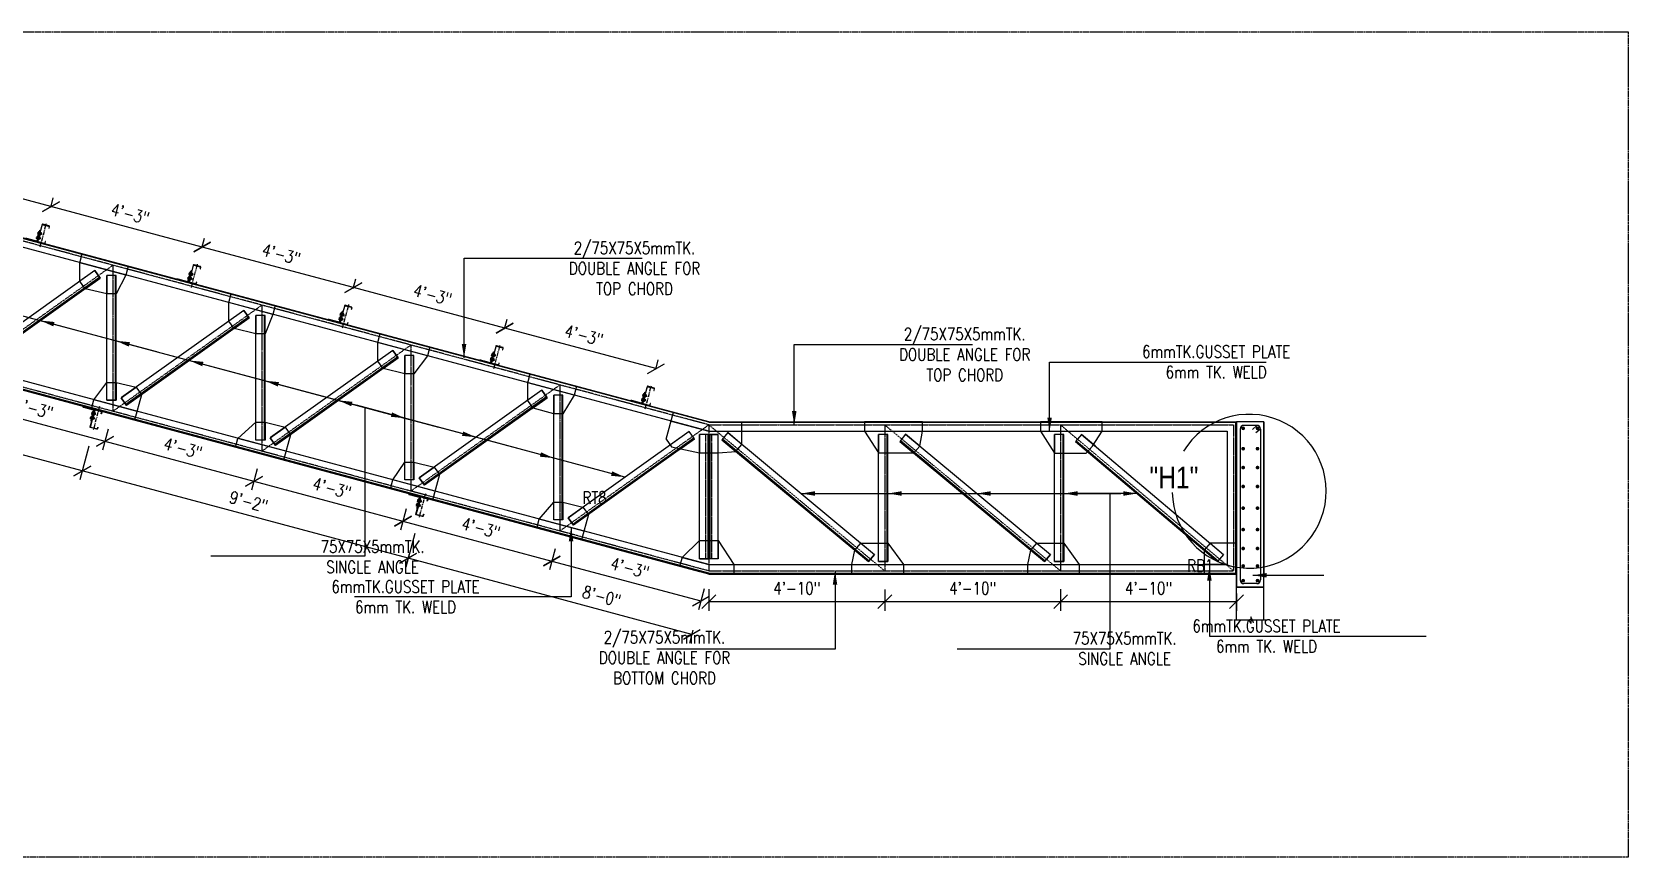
# Model space of a CAD drawing. Extents: x -95606 to 113309, y -42160 to -940.
# Drawn here: x 104868 to 105388, y -20394 to -20125 of the extents above; entities that cross this region are included whole.
import ezdxf

# ---------------------------------------------------------------- set-up
doc = ezdxf.new("R2010")
doc.units = 0
doc.header["$LTSCALE"] = 0.02
doc.header["$MEASUREMENT"] = 0
doc.header["$PDMODE"] = 3
doc.header["$PDSIZE"] = -2
for name, pattern in [('CENTER', [50.8, 31.75, -6.35, 6.35, -6.35]), ('CENTERX2', [101.6, 63.5, -12.7, 12.7, -12.7]), ('DASHEDX2', [1.5, 1, -0.5])]:
    doc.linetypes.add(name, pattern=pattern)
doc.layers.get('0').update_dxf_attribs({"linetype": 'CONTINUOUS'})
doc.layers.get('DEFPOINTS').update_dxf_attribs({"linetype": 'CONTINUOUS'})
for name, color, linetype in [('5T', 4, 'CONTINUOUS'), ('A-C PURLIN', 1, 'CONTINUOUS'), ('A-GRID', 7, 'CENTERX2'), ('A-OL', 2, 'CONTINUOUS'), ('A-WELD', 6, 'CONTINUOUS'), ('DIM', 7, 'CONTINUOUS'), ('dimentions', 8, 'CONTINUOUS'), ('EXLINE', 33, 'CONTINUOUS'), ('G-GRID', 7, 'CENTERX2'), ('GUSSET', 1, 'CONTINUOUS'), ('OL', 2, 'CONTINUOUS'), ('RF', 5, 'CONTINUOUS'), ('RF5', 6, 'CONTINUOUS'), ('S-DIM', 7, 'CONTINUOUS'), ('S-TXT', 2, 'CONTINUOUS')]:
    doc.layers.add(name, color=color, linetype=linetype)
doc.layers.add('Layer4', color=4, linetype='CONTINUOUS', lineweight=25)
doc.styles.add('ROMANC', font='romanc.shx')
doc.styles.add('style9', font='romans.shx', dxfattribs={"width": 0.8, "height": 4})
doc.dimstyles.new('TEXT-14', dxfattribs={"dimtxt": 4, "dimasz": 4.5, "dimexe": 3, "dimexo": 6, "dimgap": 2, "dimtad": 1, "dimdec": 0, "dimrnd": 0.5, "dimzin": 1, "dimdsep": 46, "dimlunit": 4, "dimtxsty": 'style9', "dimblk": 'OBLIQUE', "dimcen": 72.09, "dimclrd": 1, "dimclre": 1, "dimclrt": 2, "dimadec": 0, "dimazin": 0, "dimtfac": 1, "dimtdec": 0, "dimtofl": 0, "dimtmove": 0, "dimatfit": 3, "dimfxl": 1, "dimfrac": 2, "dimtolj": 1, "dimtzin": 0, "dimlwd": -1, "dimarcsym": 0})

# ---------------------------------------------------------------- blocks, each defined once
blk = doc.blocks.new('_Oblique')
at = {"color": 0, "linetype": 'ByBlock', "lineweight": -2}
blk.add_line((-0.5, -0.5), (0.5, 0.5), dxfattribs=at)
blk = doc.blocks.new('*D24')
at = {"layer": 'DEFPOINTS', "color": 0, "lineweight": -2, "transparency": 16777216}
for p in [(105021.77, -20221.28), (105020.15, -20227.32), (105069.45, -20240.53)]:
    blk.add_point(p, dxfattribs=at)
at = {"layer": 'dimentions', "color": 1, "lineweight": -2, "transparency": 16777216}
for p, q in [((105021.71, -20221.52), (105022.55, -20218.38)), ((105071.01, -20234.73), (105071.85, -20231.59))]:
    blk.add_line(p, q, dxfattribs=at)
at = {"layer": 'dimentions', "color": 1, "transparency": 16777216}
blk.add_line((105071.07, -20234.48), (105021.77, -20221.28), dxfattribs=at)
at = {"layer": 'dimentions', "color": 1, "transparency": 16777216, "xscale": 4.5, "yscale": 4.5, "zscale": 4.5}
for p, rotation in [((105021.77, -20221.28), 165.0000000000547), ((105071.07, -20234.48), 345.0000000000547)]:
    blk.add_blockref('_Oblique', p, dxfattribs=dict(at, rotation=rotation))
at = {"layer": 'dimentions', "color": 2, "transparency": 16777216, "insert": (105047.56, -20223.65), "char_height": 4, "attachment_point": 5, "rotation": 345, "style": 'style9'}
blk.add_mtext('\\A1;4\'-3"', dxfattribs=at)
blk = doc.blocks.new('*D25')
at = {"layer": 'DEFPOINTS', "color": 0, "lineweight": -2, "transparency": 16777216}
for p in [(104972.48, -20208.07), (104970.86, -20214.11), (105020.15, -20227.32)]:
    blk.add_point(p, dxfattribs=at)
at = {"layer": 'dimentions', "color": 1, "lineweight": -2, "transparency": 16777216}
for p, q in [((104972.41, -20208.31), (104973.25, -20205.17)), ((105021.71, -20221.52), (105022.55, -20218.38))]:
    blk.add_line(p, q, dxfattribs=at)
at = {"layer": 'dimentions', "color": 1, "transparency": 16777216}
blk.add_line((105021.77, -20221.28), (104972.48, -20208.07), dxfattribs=at)
at = {"layer": 'dimentions', "color": 1, "transparency": 16777216, "xscale": 4.5, "yscale": 4.5, "zscale": 4.5}
for p, rotation in [((104972.48, -20208.07), 165.0000000000547), ((105021.77, -20221.28), 345.0000000000547)]:
    blk.add_blockref('_Oblique', p, dxfattribs=dict(at, rotation=rotation))
at = {"layer": 'dimentions', "color": 2, "transparency": 16777216, "insert": (104998.26, -20210.44), "char_height": 4, "attachment_point": 5, "rotation": 345, "style": 'style9'}
blk.add_mtext('\\A1;4\'-3"', dxfattribs=at)
blk = doc.blocks.new('*D26')
at = {"layer": 'DEFPOINTS', "color": 0, "lineweight": -2, "transparency": 16777216}
for p in [(104923.18, -20194.86), (104921.56, -20200.9), (104970.86, -20214.11)]:
    blk.add_point(p, dxfattribs=at)
at = {"layer": 'dimentions', "color": 1, "lineweight": -2, "transparency": 16777216}
for p, q in [((104923.11, -20195.11), (104923.95, -20191.96)), ((104972.41, -20208.31), (104973.25, -20205.17))]:
    blk.add_line(p, q, dxfattribs=at)
at = {"layer": 'dimentions', "color": 1, "transparency": 16777216}
blk.add_line((104972.48, -20208.07), (104923.18, -20194.86), dxfattribs=at)
at = {"layer": 'dimentions', "color": 1, "transparency": 16777216, "xscale": 4.5, "yscale": 4.5, "zscale": 4.5}
for p, rotation in [((104923.18, -20194.86), 165.0000000000491), ((104972.48, -20208.07), 345.0000000000491)]:
    blk.add_blockref('_Oblique', p, dxfattribs=dict(at, rotation=rotation))
at = {"layer": 'dimentions', "color": 2, "transparency": 16777216, "insert": (104948.96, -20197.23), "char_height": 4, "attachment_point": 5, "rotation": 345, "style": 'style9'}
blk.add_mtext('\\A1;4\'-3"', dxfattribs=at)
blk = doc.blocks.new('*D46')
at = {"layer": 'DEFPOINTS', "color": 0, "lineweight": -2, "transparency": 16777216}
for p in [(104845.55, -20235.38), (104894.11, -20248.39), (104891.49, -20258.18)]:
    blk.add_point(p, dxfattribs=at)
at = {"layer": 'dimentions', "color": 1, "lineweight": -2, "transparency": 16777216}
for p, q in [((104844, -20241.18), (104842.16, -20248.06)), ((104892.56, -20254.19), (104890.71, -20261.08))]:
    blk.add_line(p, q, dxfattribs=at)
at = {"layer": 'dimentions', "color": 1, "transparency": 16777216}
blk.add_line((104842.93, -20245.17), (104891.49, -20258.18), dxfattribs=at)
at = {"layer": 'dimentions', "color": 1, "transparency": 16777216, "xscale": 4.5, "yscale": 4.5, "zscale": 4.5}
for p, rotation in [((104842.93, -20245.17), 165.0000005124721), ((104891.49, -20258.18), 345.0000005124721)]:
    blk.add_blockref('_Oblique', p, dxfattribs=dict(at, rotation=rotation))
at = {"layer": 'dimentions', "color": 2, "transparency": 16777216, "insert": (104868.34, -20247.44), "char_height": 4, "attachment_point": 5, "rotation": 345, "style": 'style9'}
blk.add_mtext('\\A1;4\'-3"', dxfattribs=at)
blk = doc.blocks.new('*D47')
at = {"layer": 'DEFPOINTS', "color": 0, "lineweight": -2, "transparency": 16777216}
for p in [(104894.11, -20248.39), (104942.66, -20261.4), (104940.04, -20271.19)]:
    blk.add_point(p, dxfattribs=at)
at = {"layer": 'dimentions', "color": 1, "lineweight": -2, "transparency": 16777216}
for p, q in [((104892.56, -20254.19), (104890.71, -20261.08)), ((104941.11, -20267.2), (104939.26, -20274.09))]:
    blk.add_line(p, q, dxfattribs=at)
at = {"layer": 'dimentions', "color": 1, "transparency": 16777216}
blk.add_line((104891.49, -20258.18), (104940.04, -20271.19), dxfattribs=at)
at = {"layer": 'dimentions', "color": 1, "transparency": 16777216, "xscale": 4.5, "yscale": 4.5, "zscale": 4.5}
for p, rotation in [((104891.49, -20258.18), 165.0000076422619), ((104940.04, -20271.19), 345.0000076422618)]:
    blk.add_blockref('_Oblique', p, dxfattribs=dict(at, rotation=rotation))
at = {"layer": 'dimentions', "color": 2, "transparency": 16777216, "insert": (104916.9, -20260.45), "char_height": 4, "attachment_point": 5, "rotation": 345, "style": 'style9'}
blk.add_mtext('\\A1;4\'-3"', dxfattribs=at)
blk = doc.blocks.new('*D48')
at = {"layer": 'DEFPOINTS', "color": 0, "lineweight": -2, "transparency": 16777216}
for p in [(104942.66, -20261.4), (104991.22, -20274.41), (104988.6, -20284.2)]:
    blk.add_point(p, dxfattribs=at)
at = {"layer": 'dimentions', "color": 1, "lineweight": -2, "transparency": 16777216}
for p, q in [((104941.11, -20267.2), (104939.26, -20274.09)), ((104989.66, -20280.21), (104987.82, -20287.1))]:
    blk.add_line(p, q, dxfattribs=at)
at = {"layer": 'dimentions', "color": 1, "transparency": 16777216}
blk.add_line((104940.04, -20271.19), (104988.6, -20284.2), dxfattribs=at)
at = {"layer": 'dimentions', "color": 1, "transparency": 16777216, "xscale": 4.5, "yscale": 4.5, "zscale": 4.5}
for p, rotation in [((104940.04, -20271.19), 165.0000077996721), ((104988.6, -20284.2), 345.0000077996721)]:
    blk.add_blockref('_Oblique', p, dxfattribs=dict(at, rotation=rotation))
at = {"layer": 'dimentions', "color": 2, "transparency": 16777216, "insert": (104965.45, -20273.46), "char_height": 4, "attachment_point": 5, "rotation": 345, "style": 'style9'}
blk.add_mtext('\\A1;4\'-3"', dxfattribs=at)
blk = doc.blocks.new('*D49')
at = {"layer": 'DEFPOINTS', "color": 0, "lineweight": -2, "transparency": 16777216}
for p in [(104991.22, -20274.41), (105039.77, -20287.42), (105037.15, -20297.21)]:
    blk.add_point(p, dxfattribs=at)
at = {"layer": 'dimentions', "color": 1, "lineweight": -2, "transparency": 16777216}
for p, q in [((104989.66, -20280.21), (104987.82, -20287.1)), ((105038.22, -20293.22), (105036.37, -20300.11))]:
    blk.add_line(p, q, dxfattribs=at)
at = {"layer": 'dimentions', "color": 1, "transparency": 16777216}
blk.add_line((104988.6, -20284.2), (105037.15, -20297.21), dxfattribs=at)
at = {"layer": 'dimentions', "color": 1, "transparency": 16777216, "xscale": 4.5, "yscale": 4.5, "zscale": 4.5}
for p, rotation in [((104988.6, -20284.2), 165.0000000000041), ((105037.15, -20297.21), 345.0000000000041)]:
    blk.add_blockref('_Oblique', p, dxfattribs=dict(at, rotation=rotation))
at = {"layer": 'dimentions', "color": 2, "transparency": 16777216, "insert": (105014.01, -20286.47), "char_height": 4, "attachment_point": 5, "rotation": 345, "style": 'style9'}
blk.add_mtext('\\A1;4\'-3"', dxfattribs=at)
blk = doc.blocks.new('A BOLT')
at = {"layer": 'GUSSET'}
h = blk.add_hatch(dxfattribs=at)
h.set_pattern_fill('LINE', color=8, scale=12.375, angle=107, style=0)
h.set_pattern_definition([(286.416, (-3737.1646, 76954.9778), (1.483816784, 0.437161318), [])])
edge = h.paths.add_edge_path()
edge.add_line((7, -1), (12, 0))
edge.add_ellipse((11, 2), major_axis=(1.59, 1.59), ratio=1, start_angle=241.416, end_angle=331.416)
edge.add_line((13, 3), (13, 4))
edge.add_line((13, 4), (13, 5))
edge.add_ellipse((11, 4), major_axis=(1.59, 1.59), ratio=1, start_angle=331.416, end_angle=421.416)
edge.add_line((10, 6), (8, 5))
edge.add_line((8, 5), (5, 5))
edge.add_ellipse((6, 3), major_axis=(1.59, 1.59), ratio=1, start_angle=331.416, end_angle=421.416, ccw=False)
edge.add_line((8, 3), (8, 2))
edge.add_line((8, 2), (8, 2))
edge.add_ellipse((6, 1), major_axis=(1.59, 1.59), ratio=1, start_angle=241.416, end_angle=331.416, ccw=False)
at = {"layer": 'A-GRID'}
blk.add_line((16, 5), (-20, -6), dxfattribs=at)
at = {"layer": 'A-OL', "color": 1, "linetype": 'DASHEDX2'}
for p, q in [((-13, 9), (-12, 9)), ((-2, 12), (-3, 11)), ((-6, -14), (-5, -14)), ((4, -11), (3, -11))]:
    blk.add_line(p, q, dxfattribs=at)
at = {"layer": 'A-OL', "color": 1}
for p, q in [((-5, -14), (-12, 9)), ((3, -11), (-3, 11))]:
    blk.add_line(p, q, dxfattribs=at)
at = {"layer": 'OL'}
for p, q in [((-13, 9), (-6, -14)), ((-2, 12), (4, -11)), ((9, 6), (0, 3))]:
    blk.add_line(p, q, dxfattribs=at)
for points in [[(-12, 7), (-17, 6, 0.414214), (-18, 3), (-18, 2)], [(-10, 0), (-15, -1, -0.414214), (-18, 0), (-18, 2)], [(-2, 10), (3, 11, -0.414214), (5, 10), (6, 9)], [(0, 3), (5, 5, 0.414214), (6, 7), (6, 9)], [(8, 2), (8, 3, 0.414214), (5, 5), (3, 4)], [(8, 2), (8, 2, -0.414214), (7, -1), (3, -2)], [(13, 4), (13, 3, -0.414214), (12, 0), (4, -2)], [(13, 4), (13, 5, 0.414214), (10, 6), (5, 4)], [(-17, -5), (-17, -4, -0.414214), (-15, -1), (-13, -1)], [(-17, -5), (-17, -6, 0.414214), (-14, -7), (-10, -6)], [(-9, -6), (-13, -7, 0.414214), (-15, -10), (-14, -11)], [(-7, -13), (-11, -14, -0.414214), (-14, -12), (-14, -11)], [(2, -3), (6, -1, -0.414214), (9, -3), (10, -4)], [(4, -10), (8, -8, 0.414214), (10, -5), (10, -4)]]:
    blk.add_lwpolyline(points, format="xyb", dxfattribs=at)
for points in [[(-1, 3), (-9, 0)], [(8, 6), (8, 5), (0, 3)], [(-8, -5), (1, -3)]]:
    blk.add_lwpolyline(points, dxfattribs=at)
blk = doc.blocks.new('RT8-LIP')
at = {"layer": 'A-C PURLIN'}
h = blk.add_hatch(dxfattribs=at)
h.set_pattern_fill('STEEL', color=256, scale=8, angle=16.708, style=0)
h.set_pattern_definition([(61.708, (-15390.126, -58951.48), (-22.365806, 12.038718), []), (61.708, (-15393.777, -58939.315), (-22.365806, 12.038718), [])])
h.paths.add_polyline_path([(-50, 64), (-70, 130, -0.414214), (-66, 136), (-20, 150, -0.414214), (-13, 147), (-10, 137, 0.490314), (-9, 136, 0.490314), (-8, 138), (-12, 150, 0.414214), (-18, 153), (-70, 138, 0.414214), (-73, 132), (-52, 64), (-32, -4, 0.414214), (-26, -8), (26, 8, 0.414214), (29, 14), (25, 26, 0.490314), (24, 27, 0.490314), (23, 26), (26, 16, -0.414214), (23, 9), (-24, -5, -0.414214), (-30, -1)])
h = blk.add_hatch(dxfattribs=at)
h.set_pattern_fill('STEEL', color=256, scale=11, angle=106.708, style=0)
h.set_pattern_definition([(151.708, (-15373.637, -58962.002), (-16.553237, -30.752983), []), (151.708, (-15390.362, -58967.023), (-16.553237, -30.752983), [])])
h.paths.add_polyline_path([(-61, 86, 0.414214), (-64, 80), (-40, -1, -0.414214), (-43, -8), (-124, -32, 0.414214), (-128, -38), (-32, -10)])
for points in [[(24, 27), (24, 27, 0.414214), (23, 26), (26, 16, -0.414214), (23, 9), (-24, -5, -0.414214), (-30, -1), (-50, 64), (-70, 130, -0.414214), (-66, 136), (-20, 150, -0.414214), (-13, 147), (-10, 137, 0.414214), (-9, 136), (-9, 136, 0.414214), (-8, 138), (-12, 150, 0.414214), (-18, 153), (-70, 138, 0.414214), (-73, 132), (-52, 64), (-32, -4, 0.414214), (-26, -8), (26, 8, 0.414214), (29, 14), (25, 26, 0.414214)], [(-61, 86), (-32, -10), (-128, -38), (-128, -38, -0.414214), (-124, -32), (-43, -8, 0.414214), (-40, -1), (-64, 80, -0.414214), (-61, 86)]]:
    blk.add_lwpolyline(points, format="xyb", close=True, dxfattribs=at)
blk = doc.blocks.new('A$C7F18320F')
at = {"layer": 'A-C PURLIN', "xscale": 0.03999999999769976, "yscale": 0.03999999999769976, "zscale": 0.03999999999769976, "rotation": 357.2919999998659}
blk.add_blockref('RT8-LIP', (1.29, 0.32), dxfattribs=at)
at = {"layer": 'A-WELD', "xscale": 0.03999999999769976, "yscale": 0.03999999999769976, "zscale": 0.03999999999769976, "rotation": 357.2919999998659}
for p in [(-0.54, 2.81), (-0.18, 1.36)]:
    blk.add_blockref('A BOLT', p, dxfattribs=at)
blk = doc.blocks.new('*D50')
at = {"layer": 'DEFPOINTS', "color": 0, "lineweight": -2, "transparency": 16777216}
for p in [(104873.88, -20181.65), (104872.26, -20187.69), (104921.56, -20200.9)]:
    blk.add_point(p, dxfattribs=at)
at = {"layer": 'dimentions', "color": 1, "lineweight": -2, "transparency": 16777216}
for p, q in [((104873.82, -20181.9), (104874.66, -20178.75)), ((104923.11, -20195.11), (104923.95, -20191.96))]:
    blk.add_line(p, q, dxfattribs=at)
at = {"layer": 'dimentions', "color": 1, "transparency": 16777216}
blk.add_line((104923.18, -20194.86), (104873.88, -20181.65), dxfattribs=at)
at = {"layer": 'dimentions', "color": 1, "transparency": 16777216, "xscale": 4.5, "yscale": 4.5, "zscale": 4.5}
for p, rotation in [((104873.88, -20181.65), 164.999540557615), ((104923.18, -20194.86), 344.999540557615)]:
    blk.add_blockref('_Oblique', p, dxfattribs=dict(at, rotation=rotation))
at = {"layer": 'dimentions', "color": 2, "transparency": 16777216, "insert": (104899.66, -20184.03), "char_height": 4, "attachment_point": 5, "rotation": 344.9995, "style": 'style9'}
blk.add_mtext('\\A1;4\'-3"', dxfattribs=at)
blk = doc.blocks.new('*D51')
at = {"layer": 'DEFPOINTS', "color": 0, "lineweight": -2, "transparency": 16777216}
for p in [(104824.58, -20168.44), (104822.96, -20174.48), (104872.26, -20187.69)]:
    blk.add_point(p, dxfattribs=at)
at = {"layer": 'dimentions', "color": 1, "lineweight": -2, "transparency": 16777216}
for p, q in [((104824.52, -20168.69), (104825.36, -20165.54)), ((104873.81, -20181.9), (104874.66, -20178.75))]:
    blk.add_line(p, q, dxfattribs=at)
at = {"layer": 'dimentions', "color": 1, "transparency": 16777216}
blk.add_line((104873.88, -20181.65), (104824.58, -20168.44), dxfattribs=at)
at = {"layer": 'dimentions', "color": 1, "transparency": 16777216, "xscale": 4.5, "yscale": 4.5, "zscale": 4.5}
for p, rotation in [((104824.58, -20168.44), 165.0009188486859), ((104873.88, -20181.65), 345.000918848686)]:
    blk.add_blockref('_Oblique', p, dxfattribs=dict(at, rotation=rotation))
at = {"layer": 'dimentions', "color": 2, "transparency": 16777216, "insert": (104850.37, -20170.81), "char_height": 4, "attachment_point": 5, "rotation": 345.0009, "style": 'style9'}
blk.add_mtext('\\A1;4\'-3"', dxfattribs=at)
blk = doc.blocks.new('*D52')
at = {"layer": 'DEFPOINTS', "color": 0, "lineweight": -2, "transparency": 16777216}
for p in [(105039.77, -20287.42), (105088.33, -20300.43), (105085.71, -20310.22)]:
    blk.add_point(p, dxfattribs=at)
at = {"layer": 'dimentions', "color": 1, "lineweight": -2, "transparency": 16777216}
for p, q in [((105038.22, -20293.22), (105036.37, -20300.11)), ((105086.77, -20306.23), (105084.93, -20313.12))]:
    blk.add_line(p, q, dxfattribs=at)
at = {"layer": 'dimentions', "color": 1, "transparency": 16777216}
blk.add_line((105037.15, -20297.21), (105085.71, -20310.22), dxfattribs=at)
at = {"layer": 'dimentions', "color": 1, "transparency": 16777216, "xscale": 4.5, "yscale": 4.5, "zscale": 4.5}
for p, rotation in [((105037.15, -20297.21), 164.9999999999927), ((105085.71, -20310.22), 344.9999999999927)]:
    blk.add_blockref('_Oblique', p, dxfattribs=dict(at, rotation=rotation))
at = {"layer": 'dimentions', "color": 2, "transparency": 16777216, "insert": (105062.56, -20299.48), "char_height": 4, "attachment_point": 5, "rotation": 345, "style": 'style9'}
blk.add_mtext('\\A1;4\'-3"', dxfattribs=at)
blk = doc.blocks.new('*D53')
at = {"layer": 'DEFPOINTS', "color": 0, "lineweight": -2, "transparency": 16777216}
for p in [(105088.33, -20300.43), (105145.66, -20300.44), (105145.66, -20310.45)]:
    blk.add_point(p, dxfattribs=at)
at = {"layer": 'dimentions', "color": 1, "lineweight": -2, "transparency": 16777216}
for p, q in [((105088.33, -20306.43), (105088.33, -20313.45)), ((105145.66, -20306.44), (105145.66, -20313.45))]:
    blk.add_line(p, q, dxfattribs=at)
at = {"layer": 'dimentions', "color": 1, "transparency": 16777216}
blk.add_line((105088.33, -20310.45), (105145.66, -20310.45), dxfattribs=at)
at = {"layer": 'dimentions', "color": 1, "transparency": 16777216, "xscale": 4.5, "yscale": 4.5, "zscale": 4.5, "rotation": 180}
blk.add_blockref('_Oblique', (105088.33, -20310.45), dxfattribs=at)
at = {"layer": 'dimentions', "color": 1, "transparency": 16777216, "xscale": 4.5, "yscale": 4.5, "zscale": 4.5}
blk.add_blockref('_Oblique', (105145.66, -20310.45), dxfattribs=at)
at = {"layer": 'dimentions', "color": 2, "transparency": 16777216, "insert": (105116.99, -20306.07), "char_height": 4, "attachment_point": 5, "style": 'style9'}
blk.add_mtext('\\A1;4\'-10"', dxfattribs=at)
blk = doc.blocks.new('*D54')
at = {"layer": 'DEFPOINTS', "color": 0, "lineweight": -2, "transparency": 16777216}
for p in [(105145.66, -20300.44), (105202.96, -20300.43), (105202.96, -20310.45)]:
    blk.add_point(p, dxfattribs=at)
at = {"layer": 'dimentions', "color": 1, "lineweight": -2, "transparency": 16777216}
for p, q in [((105145.66, -20306.44), (105145.66, -20313.45)), ((105202.96, -20306.43), (105202.96, -20313.45))]:
    blk.add_line(p, q, dxfattribs=at)
at = {"layer": 'dimentions', "color": 1, "transparency": 16777216}
blk.add_line((105145.66, -20310.45), (105202.96, -20310.45), dxfattribs=at)
at = {"layer": 'dimentions', "color": 1, "transparency": 16777216, "xscale": 4.5, "yscale": 4.5, "zscale": 4.5, "rotation": 180}
blk.add_blockref('_Oblique', (105145.66, -20310.45), dxfattribs=at)
at = {"layer": 'dimentions', "color": 1, "transparency": 16777216, "xscale": 4.5, "yscale": 4.5, "zscale": 4.5}
blk.add_blockref('_Oblique', (105202.96, -20310.45), dxfattribs=at)
at = {"layer": 'dimentions', "color": 2, "transparency": 16777216, "insert": (105174.31, -20306.07), "char_height": 4, "attachment_point": 5, "style": 'style9'}
blk.add_mtext('\\A1;4\'-10"', dxfattribs=at)
blk = doc.blocks.new('*D55')
at = {"layer": 'DEFPOINTS', "color": 0, "lineweight": -2, "transparency": 16777216}
for p in [(105202.96, -20300.43), (105260.31, -20301.84), (105260.31, -20310.45)]:
    blk.add_point(p, dxfattribs=at)
at = {"layer": 'dimentions', "color": 1, "lineweight": -2, "transparency": 16777216}
for p, q in [((105202.96, -20306.43), (105202.96, -20313.45)), ((105260.31, -20307.84), (105260.31, -20313.45))]:
    blk.add_line(p, q, dxfattribs=at)
at = {"layer": 'dimentions', "color": 1, "transparency": 16777216}
blk.add_line((105202.96, -20310.45), (105260.31, -20310.45), dxfattribs=at)
at = {"layer": 'dimentions', "color": 1, "transparency": 16777216, "xscale": 4.5, "yscale": 4.5, "zscale": 4.5, "rotation": 180}
blk.add_blockref('_Oblique', (105202.96, -20310.45), dxfattribs=at)
at = {"layer": 'dimentions', "color": 1, "transparency": 16777216, "xscale": 4.5, "yscale": 4.5, "zscale": 4.5}
blk.add_blockref('_Oblique', (105260.31, -20310.45), dxfattribs=at)
at = {"layer": 'dimentions', "color": 2, "transparency": 16777216, "insert": (105231.63, -20306.07), "char_height": 4, "attachment_point": 5, "style": 'style9'}
blk.add_mtext('\\A1;4\'-10"', dxfattribs=at)
blk = doc.blocks.new('*D57')
at = {"layer": 'DEFPOINTS', "color": 0, "lineweight": -2, "transparency": 16777216}
for p in [(104992.19, -20289.16), (104990.27, -20296.33), (105084.7, -20313.95)]:
    blk.add_point(p, dxfattribs=at)
at = {"layer": 'dimentions', "color": 1, "lineweight": -2, "transparency": 16777216}
for p, q in [((104990.64, -20294.96), (104989.5, -20299.23)), ((105083.15, -20319.75), (105082, -20324.02))]:
    blk.add_line(p, q, dxfattribs=at)
at = {"layer": 'dimentions', "color": 1, "transparency": 16777216}
blk.add_line((105082.78, -20321.12), (104990.27, -20296.33), dxfattribs=at)
at = {"layer": 'dimentions', "color": 1, "transparency": 16777216, "xscale": 4.5, "yscale": 4.5, "zscale": 4.5}
for p, rotation in [((104990.27, -20296.33), 165.0000000004528), ((105082.78, -20321.12), 345.0000000004528)]:
    blk.add_blockref('_Oblique', p, dxfattribs=dict(at, rotation=rotation))
at = {"layer": 'dimentions', "color": 2, "transparency": 16777216, "insert": (105053.38, -20308.71), "char_height": 4, "attachment_point": 5, "rotation": 345, "style": 'style9'}
blk.add_mtext('\\A1;8\'-0"', dxfattribs=at)
blk = doc.blocks.new('*D58')
at = {"layer": 'DEFPOINTS', "color": 0, "lineweight": -2, "transparency": 16777216}
for p in [(104887.82, -20253.93), (104884.09, -20267.84), (104994.01, -20282.39)]:
    blk.add_point(p, dxfattribs=at)
at = {"layer": 'dimentions', "color": 1, "lineweight": -2, "transparency": 16777216}
for p, q in [((104886.26, -20259.73), (104883.31, -20270.74)), ((104992.46, -20288.18), (104989.51, -20299.19))]:
    blk.add_line(p, q, dxfattribs=at)
at = {"layer": 'dimentions', "color": 1, "transparency": 16777216}
blk.add_line((104990.28, -20296.29), (104884.09, -20267.84), dxfattribs=at)
at = {"layer": 'dimentions', "color": 1, "transparency": 16777216, "xscale": 4.5, "yscale": 4.5, "zscale": 4.5}
for p, rotation in [((104884.09, -20267.84), 165.0001405907282), ((104990.28, -20296.29), 345.0001405907282)]:
    blk.add_blockref('_Oblique', p, dxfattribs=dict(at, rotation=rotation))
at = {"layer": 'dimentions', "color": 2, "transparency": 16777216, "insert": (104938.32, -20277.84), "char_height": 4, "attachment_point": 5, "rotation": 345.0001, "style": 'style9'}
blk.add_mtext('\\A1;9\'-2"', dxfattribs=at)
blk = doc.blocks.new('*D66')
at = {"layer": 'DEFPOINTS', "color": 0, "lineweight": -2, "transparency": 16777216}
for p in [(104795.19, -20229.11), (104791.47, -20243.02), (104887.82, -20253.93)]:
    blk.add_point(p, dxfattribs=at)
at = {"layer": 'dimentions', "color": 1, "lineweight": -2, "transparency": 16777216}
for p, q in [((104793.64, -20234.91), (104790.69, -20245.92)), ((104886.26, -20259.73), (104883.31, -20270.74))]:
    blk.add_line(p, q, dxfattribs=at)
at = {"layer": 'dimentions', "color": 1, "transparency": 16777216}
blk.add_line((104884.09, -20267.84), (104791.47, -20243.02), dxfattribs=at)
at = {"layer": 'dimentions', "color": 1, "transparency": 16777216, "xscale": 4.5, "yscale": 4.5, "zscale": 4.5}
for p, rotation in [((104791.47, -20243.02), 165.0001405907314), ((104884.09, -20267.84), 345.0001405907315)]:
    blk.add_blockref('_Oblique', p, dxfattribs=dict(at, rotation=rotation))
at = {"layer": 'dimentions', "color": 2, "transparency": 16777216, "insert": (104838.91, -20251.2), "char_height": 4, "attachment_point": 5, "rotation": 345.0001, "style": 'style9'}
blk.add_mtext('\\A1;8\'-0"', dxfattribs=at)

msp = doc.modelspace()

# ---------------------------------------------------------------- linework, layer by layer
at = {"layer": 'A-GRID'}
for p, q in [((104870.359, -20194.795), (104872.392, -20187.209)), ((104919.657, -20208.004), (104921.69, -20200.418)), ((104968.956, -20221.213), (104970.988, -20213.628)), ((105018.254, -20234.423), (105020.287, -20226.837)), ((105067.552, -20247.633), (105069.585, -20240.047)), ((104889.721, -20246.832), (104887.689, -20254.418)), ((104995.913, -20275.286), (104993.881, -20282.872))]:
    msp.add_line(p, q, dxfattribs=at)
at = {"layer": 'EXLINE'}
for p, q in [((105260.312, -20251.777), (105260.312, -20301.469)), ((105269.204, -20251.777), (105269.204, -20301.47)), ((105260.311, -20316.457), (105260.311, -20301.47)), ((105269.205, -20305.777), (105260.313, -20305.777)), ((105269.206, -20305.777), (105260.313, -20305.777)), ((105269.205, -20316.457), (105269.206, -20305.777))]:
    msp.add_line(p, q, dxfattribs=at)
at = {"layer": 'G-GRID', "color": 8, "ltscale": 0.1}
for p, q in [((105088.327, -20252.812), (104796.998, -20174.751)), ((104894.108, -20200.771), (104845.553, -20235.383)), ((104894.108, -20200.771), (104894.108, -20248.393)), ((104942.663, -20213.781), (104894.108, -20248.393)), ((104942.663, -20213.781), (104942.663, -20261.404)), ((105088.327, -20300.434), (104796.998, -20222.373)), ((104991.218, -20226.791), (104942.663, -20261.404)), ((104991.218, -20226.791), (104991.218, -20274.414)), ((105039.772, -20239.802), (104991.218, -20274.414)), ((105039.772, -20239.801), (105039.772, -20287.424)), ((105088.327, -20252.812), (105039.772, -20287.424)), ((105088.327, -20252.792), (105088.327, -20300.415)), ((105088.327, -20252.812), (105259.317, -20252.812)), ((105088.327, -20252.812), (105145.656, -20300.434)), ((105145.656, -20252.815), (105145.656, -20300.438)), ((105145.656, -20252.835), (105202.984, -20300.457)), ((105202.984, -20252.838), (105202.984, -20300.461)), ((105202.984, -20252.838), (105259.317, -20300.408)), ((105259.317, -20252.812), (105259.317, -20300.434)), ((105087.32, -20296.524), (105087.32, -20255.98)), ((105089.334, -20296.524), (105089.334, -20255.98)), ((105088.327, -20300.434), (105259.317, -20300.434))]:
    msp.add_line(p, q, dxfattribs=at)
at = {"layer": 'Layer4'}
for p, q in [((104901.962, -20248.427), (104887.88, -20244.654)), ((104950.491, -20261.431), (104934.812, -20257.229)), ((105139.099, -20254.886), (105157.96, -20254.886)), ((105196.428, -20254.909), (105216.531, -20254.909)), ((104999.046, -20274.44), (104985.325, -20270.764)), ((105047.601, -20287.451), (105033.041, -20283.55)), ((105134.943, -20298.364), (105151.724, -20298.364)), ((105192.271, -20298.387), (105209.052, -20298.387))]:
    msp.add_line(p, q, dxfattribs=at)
for points in [[(104898.286, -20203.961), (104883.327, -20199.953)], [(104885.068, -20208.443), (104889.954, -20204.96), (104888.213, -20202.517), (104883.327, -20206)], [(104895.108, -20210.145), (104895.108, -20204.145), (104892.108, -20204.145), (104892.108, -20210.145)], [(104946.188, -20216.796), (104931.882, -20212.963)], [(104933.623, -20221.453), (104938.509, -20217.97), (104936.767, -20215.528), (104931.882, -20219.01)], [(104943.663, -20223.155), (104943.663, -20217.155), (104940.663, -20217.155), (104940.663, -20223.155)], [(104996.657, -20230.319), (104980.729, -20226.052)], [(104982.178, -20234.463), (104987.064, -20230.981), (104985.322, -20228.538), (104980.436, -20232.021)], [(104992.218, -20236.166), (104992.218, -20230.165), (104989.218, -20230.165), (104989.218, -20236.166)], [(104895.108, -20238.959), (104895.108, -20244.752), (104892.108, -20244.752), (104892.108, -20238.958)], [(104903.387, -20243.007), (104898.501, -20246.49), (104896.76, -20244.047), (104901.645, -20240.564)], [(105030.733, -20247.474), (105035.618, -20243.991), (105033.877, -20241.548), (105028.991, -20245.031)], [(105044.418, -20243.117), (105029.284, -20239.062)], [(105040.772, -20249.176), (105040.772, -20243.175), (105037.772, -20243.175), (105037.772, -20249.176)], [(104943.663, -20251.969), (104943.663, -20257.762), (104940.663, -20257.762), (104940.663, -20251.968)], [(105075.996, -20251.578), (105088.327, -20254.882), (105099.113, -20254.882)], [(104951.941, -20256.017), (104947.056, -20259.5), (104945.314, -20257.057), (104950.2, -20253.574)], [(105078.761, -20260.859), (105083.646, -20257.377), (105081.905, -20254.934), (105077.019, -20258.417)], [(105088.324, -20261.98), (105088.324, -20255.98), (105085.324, -20255.98), (105085.324, -20261.98)], [(105091.327, -20261.98), (105091.327, -20255.98), (105088.327, -20255.98), (105088.327, -20261.98)], [(105099.113, -20259.171), (105094.498, -20255.337), (105092.581, -20257.645), (105097.168, -20261.455)], [(105146.656, -20261.982), (105146.656, -20255.982), (105143.656, -20255.982), (105143.656, -20261.982)], [(105157.07, -20259.715), (105152.454, -20255.881), (105150.537, -20258.189), (105155.124, -20261.999)], [(105203.984, -20262.005), (105203.984, -20256.005), (105200.984, -20256.005), (105200.984, -20262.005)], [(105214.342, -20259.811), (105209.758, -20255.94), (105207.823, -20258.232), (105212.379, -20262.079)], [(104992.218, -20264.979), (104992.218, -20270.772), (104989.218, -20270.772), (104989.218, -20264.979)], [(105000.496, -20269.028), (104995.611, -20272.51), (104993.869, -20270.067), (104998.755, -20266.585)], [(105040.772, -20277.989), (105040.772, -20283.782), (105037.772, -20283.782), (105037.772, -20277.989)], [(105049.051, -20282.038), (105044.165, -20285.521), (105042.424, -20283.078), (105047.299, -20279.602)], [(105088.324, -20290.524), (105088.324, -20296.524), (105085.324, -20296.524), (105085.324, -20290.524)], [(105091.324, -20290.524), (105091.324, -20296.524), (105088.324, -20296.524), (105088.324, -20290.524)], [(105137.866, -20291.364), (105142.311, -20295.056), (105140.394, -20297.364), (105135.949, -20293.671)], [(105146.656, -20291.364), (105146.656, -20297.364), (105143.656, -20297.364), (105143.656, -20291.364)], [(105195.195, -20291.387), (105199.64, -20295.079), (105197.723, -20297.387), (105193.278, -20293.694)], [(105203.984, -20291.387), (105203.984, -20297.387), (105200.984, -20297.387), (105200.984, -20291.387)], [(105257.211, -20290.55), (105257.211, -20298.364), (105249.699, -20298.364)], [(105251.683, -20291.343), (105256.098, -20295.072), (105254.162, -20297.364), (105249.748, -20293.636)], [(105079.578, -20296.019), (105088.327, -20298.364), (105096.466, -20298.365)]]:
    msp.add_lwpolyline(points, dxfattribs=at)
msp.add_arc((105264.451, -20274.465), 25.094, 180.80437, 148.70272, dxfattribs=at)
at = {"layer": 'RF', "color": 2, "const_width": 0.6}
for points in [[(105262.773, -20253.947, 1), (105262.173, -20253.947, 1)], [(105266.851, -20253.947, -1), (105267.451, -20253.947, -1)], [(105262.773, -20260.58, -1), (105262.173, -20260.58, -1)], [(105266.851, -20260.58, 1), (105267.451, -20260.58, 1)], [(105262.773, -20266.743, -1), (105262.173, -20266.743, -1)], [(105266.851, -20266.743, 1), (105267.451, -20266.743, 1)], [(105262.773, -20272.906, -1), (105262.173, -20272.906, -1)], [(105266.851, -20272.906, 1), (105267.451, -20272.906, 1)], [(105262.773, -20279.982, -1), (105262.173, -20279.982, -1)], [(105266.851, -20279.982, 1), (105267.451, -20279.982, 1)], [(105262.773, -20286.966, -1), (105262.173, -20286.966, -1)], [(105266.851, -20286.966, 1), (105267.451, -20286.966, 1)], [(105262.773, -20293.129, -1), (105262.173, -20293.129, -1)], [(105266.851, -20293.129, 1), (105267.451, -20293.129, 1)], [(105262.773, -20298.823, -1), (105262.173, -20298.823, -1)], [(105266.851, -20298.823, 1), (105267.451, -20298.823, 1)], [(105262.773, -20303.606, -1), (105262.173, -20303.606, -1)], [(105266.852, -20303.606, 1), (105267.452, -20303.606, 1)], [(105266.852, -20303.606, 1), (105267.452, -20303.606, 1)]]:
    msp.add_lwpolyline(points, format="xyb", close=True, dxfattribs=at)
at = {"layer": 'RF5', "color": 160}
for p, q in [((105266.912, -20252.977), (105262.712, -20252.977)), ((105266.912, -20252.977), (105265.488, -20254.327)), ((105261.512, -20254.177), (105261.512, -20302.632)), ((105268.112, -20254.177), (105266.613, -20255.45)), ((105268.112, -20254.177), (105268.112, -20302.63)), ((105261.512, -20302.632), (105261.512, -20303.378)), ((105266.912, -20304.577), (105262.713, -20304.577)), ((105266.912, -20304.577), (105262.713, -20304.577)), ((105268.112, -20302.63), (105268.112, -20303.377))]:
    msp.add_line(p, q, dxfattribs=at)
at = {"layer": 'RF5'}
msp.add_lwpolyline([(105269.204, -20251.777), (105260.313, -20251.777), (105260.313, -20305.777), (105269.204, -20305.777)], close=True, dxfattribs=at)
at = {"layer": 'RF5', "color": 160}
for centre, radius, start, end in [((105262.712, -20254.177), 1.2, 90, 180), ((105266.912, -20254.177), 1.2, 0, 90), ((105262.713, -20303.375), 1.201, 180.06254, 269.9741), ((105266.912, -20303.377), 1.2, 270, 0.01144)]:
    msp.add_arc(centre, radius, start, end, dxfattribs=at)
at = {"layer": 'S-DIM', "color": 2}
for p, q in [((105088.327, -20251.777), (104795.998, -20173.447)), ((105088.327, -20254.882), (104798.998, -20177.357)), ((104888.213, -20202.517), (104848.36, -20230.926)), ((104889.954, -20204.96), (104849.946, -20233.48)), ((104888.213, -20202.517), (104889.954, -20204.96)), ((104936.767, -20215.528), (104896.915, -20243.936)), ((104936.767, -20215.528), (104938.509, -20217.97)), ((105088.327, -20298.364), (104798.998, -20220.838)), ((104938.509, -20217.97), (104898.501, -20246.49)), ((105085.416, -20300.69), (104795.998, -20223.14)), ((104985.322, -20228.538), (104945.469, -20256.947)), ((104987.064, -20230.981), (104947.056, -20259.5)), ((104985.322, -20228.538), (104987.064, -20230.981)), ((105033.877, -20241.548), (104993.869, -20270.067)), ((105033.877, -20241.548), (105035.618, -20243.991)), ((104896.76, -20244.047), (104898.501, -20246.49)), ((104898.501, -20246.49), (104896.76, -20244.047)), ((105035.618, -20243.991), (104995.611, -20272.51)), ((105088.327, -20251.777), (105260.313, -20251.777)), ((105260.313, -20251.777), (105260.313, -20275.777)), ((104945.314, -20257.057), (104947.056, -20259.5)), ((104947.056, -20259.5), (104945.314, -20257.057)), ((105081.905, -20254.934), (105042.424, -20283.078)), ((105083.646, -20257.377), (105044.165, -20285.521)), ((105088.327, -20254.882), (105257.211, -20254.882)), ((105257.211, -20254.882), (105257.211, -20298.364)), ((104993.869, -20270.067), (104995.611, -20272.51)), ((104995.611, -20272.51), (104993.869, -20270.067)), ((105042.424, -20283.078), (105044.165, -20285.521)), ((105044.165, -20285.521), (105042.424, -20283.078)), ((105088.327, -20298.364), (105257.211, -20298.364)), ((105088.327, -20301.469), (105260.313, -20301.469))]:
    msp.add_line(p, q, dxfattribs=at)
at = {"layer": 'S-DIM', "color": 1}
for p, q in [((105088.327, -20251.984), (104796.318, -20173.74)), ((104889.768, -20204.7), (104849.76, -20233.219)), ((104894.788, -20204.145), (104894.788, -20244.752)), ((104938.323, -20217.71), (104898.315, -20246.229)), ((104943.343, -20217.155), (104943.343, -20257.762)), ((105088.327, -20301.138), (104796.318, -20222.895)), ((104986.878, -20230.72), (104946.87, -20259.24)), ((104991.898, -20230.165), (104991.898, -20270.772)), ((105035.433, -20243.73), (104995.425, -20272.25)), ((105040.452, -20243.175), (105040.452, -20283.782)), ((105088.327, -20251.984), (105259.997, -20251.984)), ((105259.997, -20251.984), (105259.997, -20301.138)), ((105083.461, -20257.116), (105043.98, -20285.26)), ((105088.004, -20255.98), (105088.004, -20296.524)), ((105088.644, -20255.98), (105088.644, -20296.524)), ((105092.785, -20257.399), (105140.599, -20297.117)), ((105146.336, -20255.982), (105146.336, -20297.364)), ((105150.741, -20257.944), (105197.927, -20297.14)), ((105203.664, -20256.005), (105203.664, -20297.387)), ((105208.028, -20257.988), (105254.369, -20297.119)), ((105088.327, -20301.138), (105259.997, -20301.138))]:
    msp.add_line(p, q, dxfattribs=at)
at = {"layer": 'S-DIM', "color": 3, "linetype": 'Continuous'}
for p, q in [((105074.403, -20257.524), (105076.773, -20248.681)), ((105076.773, -20248.681), (105088.327, -20251.777)), ((105088.327, -20251.777), (105099.113, -20251.776)), ((105099.113, -20259.171), (105099.113, -20251.778)), ((105074.403, -20257.524), (105076.161, -20259.955)), ((105076.161, -20259.955), (105085.324, -20261.98)), ((105085.324, -20261.98), (105091.327, -20261.982)), ((105091.313, -20261.968), (105097.168, -20261.455)), ((105097.168, -20261.455), (105099.113, -20259.171)), ((105085.324, -20290.524), (105079.576, -20296.02)), ((105085.324, -20290.524), (105091.324, -20290.524)), ((105091.324, -20290.524), (105096.466, -20298.365)), ((105079.576, -20296.02), (105078.8, -20298.918)), ((105088.327, -20301.471), (105078.8, -20298.918)), ((105096.465, -20298.364), (105096.465, -20301.469)), ((105096.466, -20301.471), (105088.327, -20301.471))]:
    msp.add_line(p, q, dxfattribs=at)
at = {"layer": 'S-DIM', "color": 3}
msp.add_line((105260.312, -20251.777), (105260.312, -20301.469), dxfattribs=at)
at = {"layer": 'S-DIM', "color": 3, "linetype": 'Continuous'}
for points in [[(104884.103, -20197.055), (104899.063, -20201.063), (104898.286, -20203.961), (104895.108, -20210.145), (104892.108, -20210.145), (104885.068, -20208.443), (104883.327, -20206), (104883.327, -20199.953), (104884.103, -20197.055)], [(104932.658, -20210.065), (104946.965, -20213.899), (104946.188, -20216.796), (104943.663, -20223.155), (104940.663, -20223.155), (104933.623, -20221.453), (104931.882, -20219.01), (104931.882, -20212.963), (104932.658, -20210.065)], [(104981.213, -20223.075), (104997.433, -20227.422), (104996.657, -20230.319), (104992.218, -20236.166), (104989.218, -20236.166), (104982.178, -20234.463), (104980.436, -20232.021), (104980.436, -20225.973), (104981.213, -20223.075)], [(105030.06, -20236.164), (105045.194, -20240.219), (105044.418, -20243.117), (105040.772, -20249.176), (105037.772, -20249.176), (105031.041, -20247.346), (105029.284, -20244.915), (105029.284, -20239.062), (105030.06, -20236.164)], [(104903.387, -20243.007), (104901.16, -20251.318), (104887.104, -20247.552), (104887.88, -20244.654), (104892.108, -20238.958), (104895.108, -20238.959), (104901.645, -20240.564), (104903.387, -20243.007)], [(104951.941, -20256.017), (104949.715, -20264.328), (104934.035, -20260.127), (104934.812, -20257.229), (104940.663, -20251.968), (104943.663, -20251.968), (104950.2, -20253.574), (104951.941, -20256.017)], [(105000.496, -20269.028), (104998.269, -20277.339), (104984.549, -20273.662), (104985.325, -20270.764), (104989.218, -20264.979), (104992.218, -20264.979), (104998.755, -20266.585), (105000.496, -20269.028)], [(105049.051, -20282.038), (105046.824, -20290.349), (105032.265, -20286.448), (105033.041, -20283.55), (105037.772, -20277.989), (105040.772, -20277.989), (105047.299, -20279.602), (105049.051, -20282.038)]]:
    msp.add_lwpolyline(points, dxfattribs=at)
at = {"layer": 'S-DIM', "color": 3}
for points in [[(105139.099, -20251.78), (105139.099, -20254.886), (105143.656, -20261.982), (105146.656, -20261.982), (105155.102, -20261.982), (105157.069, -20259.717), (105157.96, -20254.886), (105157.96, -20251.777), (105139.099, -20251.78)], [(105196.428, -20251.803), (105196.428, -20254.909), (105200.984, -20262.005), (105203.984, -20262.005), (105211.347, -20261.993), (105213.393, -20259.796), (105216.531, -20254.909), (105216.531, -20251.803), (105196.428, -20251.803)], [(105134.943, -20301.469), (105134.943, -20298.364), (105135.949, -20293.671), (105137.866, -20291.364), (105143.656, -20291.364), (105146.656, -20291.364), (105151.724, -20298.364), (105151.724, -20301.469), (105134.943, -20301.469)], [(105192.271, -20301.492), (105192.271, -20298.387), (105193.278, -20293.694), (105195.195, -20291.387), (105200.984, -20291.387), (105203.984, -20291.387), (105209.052, -20298.387), (105209.052, -20301.492), (105192.271, -20301.492)], [(105249.748, -20293.636), (105249.748, -20301.469), (105260.313, -20301.469), (105260.313, -20291.343), (105251.683, -20291.343), (105249.748, -20293.636)]]:
    msp.add_lwpolyline(points, dxfattribs=at)
at = {"layer": 'S-DIM', "color": 1}
msp.add_lwpolyline([(105270.25, -20316.457), (105265.497, -20316.457), (105264.969, -20315.406), (105264.969, -20317.529), (105264.412, -20316.458), (105259.429, -20316.458)], dxfattribs=at)
at = {"layer": 'S-TXT'}
for p, q in [((104892.108, -20244.752), (104892.108, -20204.145)), ((104895.108, -20204.145), (104892.108, -20204.145)), ((104895.108, -20244.752), (104895.108, -20204.145)), ((104940.663, -20257.762), (104940.663, -20217.155)), ((104943.663, -20257.762), (104943.663, -20217.155)), ((104989.218, -20270.772), (104989.218, -20230.165)), ((104992.218, -20270.772), (104992.218, -20230.165)), ((104892.108, -20244.752), (104895.108, -20244.752)), ((105037.772, -20283.782), (105037.772, -20243.175)), ((105040.772, -20283.782), (105040.772, -20243.175)), ((105085.324, -20296.524), (105085.324, -20255.98)), ((105088.324, -20296.524), (105088.324, -20255.98)), ((105088.324, -20296.524), (105088.324, -20255.98)), ((105088.324, -20255.98), (105091.324, -20255.98)), ((105091.324, -20296.524), (105091.324, -20255.98)), ((105094.498, -20255.339), (105092.581, -20257.646)), ((105092.581, -20257.645), (105140.394, -20297.364)), ((105094.498, -20255.337), (105142.311, -20295.056)), ((105143.656, -20297.003), (105143.656, -20255.982)), ((105146.656, -20297.003), (105146.656, -20255.982)), ((105152.453, -20255.883), (105150.536, -20258.191)), ((105150.537, -20258.19), (105197.723, -20297.387)), ((105152.454, -20255.882), (105199.64, -20295.079)), ((105200.984, -20297.026), (105200.984, -20256.005)), ((105203.984, -20297.026), (105203.984, -20256.005)), ((105209.757, -20255.941), (105207.821, -20258.233)), ((105207.822, -20258.232), (105254.162, -20297.364)), ((105209.758, -20255.94), (105256.098, -20295.072)), ((105260.312, -20299.087), (105260.312, -20253.328)), ((105085.324, -20261.98), (105088.324, -20261.98)), ((105088.327, -20261.982), (105091.327, -20261.982)), ((105085.324, -20290.524), (105088.324, -20290.524)), ((105088.324, -20290.524), (105091.324, -20290.524)), ((105085.324, -20296.524), (105088.324, -20296.524)), ((105140.394, -20297.364), (105142.311, -20295.056)), ((105143.656, -20297.364), (105146.656, -20297.364)), ((105143.656, -20297.364), (105146.656, -20297.364)), ((105197.723, -20297.387), (105199.64, -20295.079)), ((105200.984, -20297.387), (105203.984, -20297.387)), ((105200.984, -20297.387), (105203.984, -20297.387))]:
    msp.add_line(p, q, dxfattribs=at)
at = {"layer": 'S-TXT', "color": 5, "linetype": 'CENTER', "lineweight": -2}
msp.add_lwpolyline([(103892.567, -20124.707), (105387.93, -20124.707), (105387.93, -20393.729), (103892.567, -20393.729)], close=True, dxfattribs=at)

# ---------------------------------------------------------------- block references
at = {"ltscale": 44}
for p, xscale, yscale, zscale, rotation in [((104869.447, -20193.128), 0.9833464483156201, 0.9833464483156201, 0.9833464483156201, 330.9999999988659), ((104918.745, -20206.337), 0.9833464483156201, 0.9833464483156201, 0.9833464483156201, 330.9999999988659), ((104968.044, -20219.547), 0.9833464483156201, 0.9833464483156201, 0.9833464483156201, 330.9999999988659), ((105017.342, -20232.756), 0.9833464483156201, 0.9833464483156201, 0.9833464483156201, 330.9999999988659), ((105066.64, -20245.967), 0.9833464483156201, 0.9833464483156201, 0.9833464483156201, 330.9999999988659), ((105066.644, -20245.967), 0.9833464483156201, 0.9833464483156201, 0.9833464483156201, 330.9999999988659), ((104888.099, -20247.819), -0.9833464483156208, 0.9833464483156207, 0.9833464483156207, 178.9999999990045), ((104994.291, -20276.273), -0.9833464483156208, 0.9833464483156206, 0.9833464483156206, 178.9999999990045)]:
    msp.add_blockref('A$C7F18320F', p, dxfattribs=dict(at, xscale=xscale, yscale=yscale, zscale=zscale, rotation=rotation))

# ---------------------------------------------------------------- texts
at = {"layer": '5T', "lineweight": 9, "insert": (105239.902, -20266.464), "char_height": 7, "attachment_point": 2, "style": 'ROMANC'}
msp.add_mtext('{\\fSwis721 Cn BT|b0|i0|c0|p34;"H1"}', dxfattribs=at)
at = {"layer": 'dimentions', "color": 2, "char_height": 4, "attachment_point": 5, "style": 'style9'}
for s, insert in [('2/75X75X5mmTK. \\PDOUBLE ANGLE FOR\\PTOP CHORD', (105064.097, -20201.789)), ('2/75X75X5mmTK. \\PDOUBLE ANGLE FOR\\PTOP CHORD', (105171.722, -20229.873)), ('6mmTK.GUSSET PLATE \\P6mm TK. WELD', (105253.663, -20232.295)), ('RT8', (105051.074, -20276.559)), ('75X75X5mmTK. \\PSINGLE ANGLE', (104978.713, -20295.853)), ('6mmTK.GUSSET PLATE \\P6mm TK. WELD', (104989.449, -20308.897)), ('2/75X75X5mmTK. \\PDOUBLE ANGLE FOR\\PBOTTOM CHORD', (105073.875, -20328.711)), ('75X75X5mmTK. \\PSINGLE ANGLE', (105223.824, -20325.709)), ('6mmTK.GUSSET PLATE \\P6mm TK. WELD', (105270.077, -20321.714))]:
    msp.add_mtext_dynamic_manual_height_columns(s, width=104.19387, gutter_width=16, heights=[0], dxfattribs=dict(at, insert=insert))
at = {"layer": 'dimentions', "color": 2, "insert": (105248.476, -20298.707), "char_height": 4, "width": 76.41678, "attachment_point": 5, "style": 'style9'}
msp.add_mtext('RB1', dxfattribs=at)

# ---------------------------------------------------------------- dimensions: what is measured, and where the dimension line sits
at = {"layer": 'dimentions'}
for p1, p2, distance, picture, middle in [((104872.262, -20187.692), (104822.964, -20174.483), -6.259, '*D51', (104850.366, -20170.81)), ((104921.558, -20200.901), (104872.262, -20187.692), -6.252, '*D50', (104899.662, -20184.026)), ((104970.857, -20214.11), (104921.558, -20200.901), -6.258, '*D26', (104948.961, -20197.229)), ((105020.155, -20227.32), (104970.857, -20214.11), -6.258, '*D25', (104998.259, -20210.439)), ((105069.453, -20240.529), (105020.155, -20227.32), -6.258, '*D24', (105047.558, -20223.648)), ((104887.817, -20253.933), (104795.192, -20229.115), 14.398, '*D66', (104838.912, -20251.199)), ((104845.553, -20235.383), (104894.108, -20248.393), -10.129, '*D46', (104868.343, -20247.44)), ((104894.108, -20248.393), (104942.663, -20261.404), -10.129, '*D47', (104916.898, -20260.451)), ((104994.011, -20282.387), (104887.817, -20253.933), 14.398, '*D58', (104938.321, -20277.836)), ((104942.663, -20261.404), (104991.218, -20274.414), -10.129, '*D48', (104965.452, -20273.461)), ((104991.218, -20274.414), (105039.772, -20287.424), -10.129, '*D49', (105014.007, -20286.471)), ((105039.772, -20287.424), (105088.327, -20300.434), -10.129, '*D52', (105062.562, -20299.481))]:
    dim = msp.add_aligned_dim(p1=p1, p2=p2, distance=distance, dimstyle='TEXT-14', override={"dimfxl": 0.18}, dxfattribs=at)
    dim.commit()
    dim.dimension.update_dxf_attribs({"geometry": picture, "text_midpoint": middle})
dim = msp.add_linear_dim(base=(104990.274, -20296.333), p1=(105084.7, -20313.951), p2=(104992.195, -20289.164), angle=165, dimstyle='TEXT-14', override={"dimfxl": 0.18}, dxfattribs=at)
dim.commit()
dim.dimension.update_dxf_attribs({"geometry": '*D57', "text_midpoint": (105052.243, -20312.938), "dimtype": 161})
for base, p1, p2, picture, middle in [((105145.656, -20310.448), (105088.327, -20300.434), (105145.656, -20300.438), '*D53', (105116.992, -20306.067)), ((105202.957, -20310.448), (105145.656, -20300.438), (105202.957, -20300.434), '*D54', (105174.306, -20306.067)), ((105260.313, -20310.448), (105202.957, -20300.434), (105260.313, -20301.844), '*D55', (105231.635, -20306.067))]:
    dim = msp.add_linear_dim(base=base, p1=p1, p2=p2, dimstyle='TEXT-14', override={"dimfxl": 0.18}, dxfattribs=at)
    dim.commit()
    dim.dimension.update_dxf_attribs({"geometry": picture, "text_midpoint": middle})

# ---------------------------------------------------------------- leaders
at = {"layer": 'DIM'}
msp.add_leader([(105265.672, -20301.854), (105288.815, -20301.854)], dimstyle='TEXT-14', override={"dimtad": 0}, dxfattribs=at)
at = {"layer": 'EXLINE'}
for points, override in [([(105008.529, -20230.938), (105008.529, -20198.501), (105066.624, -20198.501)], {"dimgap": 2, "dimtad": 0}), ([(104821.717, -20205.752), (104883.88, -20222.409)], {"dimtad": 0}), ([(104846.553, -20212.407), (104908.243, -20228.937)], {"dimtad": 0}), ([(104870.504, -20218.825), (104931.937, -20235.286)], {"dimtad": 0}), ([(104895.108, -20225.417), (104956.323, -20241.82)], {"dimtad": 0}), ([(105116.154, -20252.812), (105116.154, -20226.585), (105174.249, -20226.585)], {"dimgap": 2, "dimtad": 0}), ([(104919.059, -20231.835), (104979.27, -20247.968)], {"dimtad": 0}), ([(105199.372, -20254.932), (105199.372, -20232.333), (105270.006, -20232.333)], {"dimtad": 0}), ([(104943.663, -20238.428), (105000.224, -20253.583)], {"dimtad": 0}), ([(105060.967, -20269.859), (104976.231, -20247.154), (104976.231, -20295.636), (104925.982, -20295.636)], {"dimtad": 0}), ([(104967.614, -20244.845), (104990.277, -20250.918)], {"dimtad": 0}), ([(104989.218, -20250.634), (104973.498, -20246.422)], {"dimtad": 0}), ([(105012.412, -20256.849), (104996.47, -20252.577)], {"dimtad": 0}), ([(105037.772, -20263.644), (105013.985, -20257.27)], {"dimtad": 0}), ([(105118.404, -20275.197), (105219.002, -20275.197), (105219.002, -20325.995), (105169.248, -20325.995)], {"dimtad": 0}), ([(105146.656, -20275.197), (105179.527, -20275.197)], {"dimtad": 0}), ([(105175.705, -20275.197), (105222.562, -20275.197)], {"dimtad": 0}), ([(105203.984, -20275.197), (105221.87, -20275.197)], {"dimtad": 0}), ([(105227.912, -20275.197), (105208.53, -20275.197)], {"dimtad": 0}), ([(105043.41, -20286.259), (105043.41, -20308.858), (104972.776, -20308.858)], {"dimtad": 0}), ([(105251.463, -20299.077), (105251.463, -20321.675), (105322.097, -20321.675)], {"dimtad": 0}), ([(105129.443, -20300.434), (105129.443, -20325.995), (105071.349, -20325.995)], {"dimgap": 2, "dimtad": 0})]:
    msp.add_leader(points, dimstyle='TEXT-14', override=override, dxfattribs=at)

doc.saveas('drawing.dxf')
